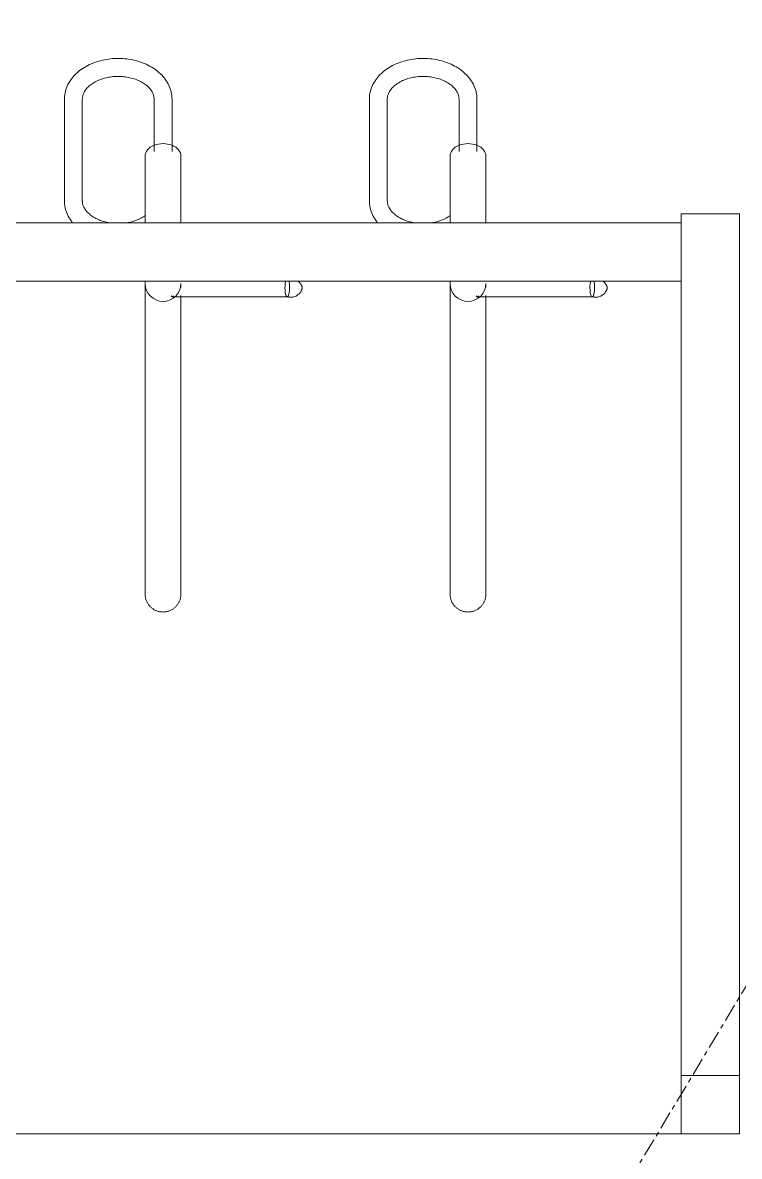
# Model space of a CAD drawing. Header units: inches. Extents: x 3268 to 7018, y 976 to 6708.
# Drawn here: x 4717.84 to 4737.81, y 3637.77 to 3669.35 of the extents above; entities that cross this region are included whole.
import ezdxf

# ---------------------------------------------------------------- set-up
doc = ezdxf.new("R2010")
doc.units = ezdxf.units.IN
doc.header["$MEASUREMENT"] = 0
doc.linetypes.add('Grid Line 1_2_', pattern=[0.875, 0.5, -0.125, 0.125, -0.125])
for name, color, linetype, lineweight in [('A-GENM', 13, 'Continuous', 9), ('A-WALL-PATT', 111, 'Continuous', 15), ('I-WALL', 2, 'Continuous', 9), ('S-GRID', 1, 'Continuous', 9)]:
    doc.layers.add(name, color=color, linetype=linetype, lineweight=lineweight)

# ---------------------------------------------------------------- blocks, each defined once
blk = doc.blocks.new('Bike File Wall - as Specified-6498784-Overall Retail Plan Opt 2')
at = {"layer": 'A-GENM'}
for p, q in [((4719, 3667.218), (4719, 3664.389)), ((4719.5, 3664.389), (4719.5, 3667.218)), ((4721.5, 3667.218), (4721.5, 3665.756)), ((4722, 3665.756), (4722, 3667.218)), ((4727.5, 3667.218), (4727.5, 3664.389)), ((4728, 3664.389), (4728, 3667.218)), ((4730, 3667.218), (4730, 3665.756)), ((4730.5, 3665.756), (4730.5, 3667.218)), ((4721.25, 3665.627), (4721.25, 3663.774)), ((4722.25, 3663.774), (4722.25, 3665.627)), ((4729.75, 3665.627), (4729.75, 3663.774)), ((4730.75, 3663.774), (4730.75, 3665.627)), ((4736.188, 3640.024), (4736.188, 3664.024)), ((4737.813, 3664.024), (4736.188, 3664.024)), ((4737.813, 3664.024), (4737.813, 3640.024)), ((4705.813, 3663.774), (4736.188, 3663.774)), ((4705.813, 3662.149), (4736.188, 3662.149)), ((4721.25, 3662.149), (4721.25, 3654.313)), ((4721.252, 3662.126), (4721.254, 3662.146)), ((4729.75, 3662.149), (4729.75, 3654.313)), ((4729.752, 3662.126), (4729.754, 3662.146)), ((4722.25, 3654.313), (4722.25, 3661.745)), ((4730.75, 3654.313), (4730.75, 3661.745)), ((4722.009, 3661.711), (4725.213, 3661.711)), ((4730.509, 3661.711), (4733.713, 3661.711)), ((4721.25, 3661.207), (4721.25, 3654.313)), ((4722.25, 3654.313), (4722.25, 3661.207)), ((4729.75, 3661.207), (4729.75, 3654.313)), ((4730.75, 3654.313), (4730.75, 3661.207)), ((4736.188, 3638.399), (4736.188, 3640.024)), ((4737.813, 3640.024), (4736.188, 3640.024)), ((4737.813, 3640.024), (4737.813, 3638.399)), ((4736.188, 3638.399), (4737.813, 3638.399))]:
    blk.add_line(p, q, dxfattribs=at)
at = {"layer": 'A-GENM', "flags": 128}
for points in [[(4722, 3667.218), (4721.999, 3667.267), (4721.995, 3667.317), (4721.988, 3667.366), (4721.978, 3667.414), (4721.966, 3667.462), (4721.951, 3667.51), (4721.933, 3667.556), (4721.913, 3667.602), (4721.891, 3667.647), (4721.866, 3667.69), (4721.839, 3667.733), (4721.81, 3667.774), (4721.779, 3667.814), (4721.746, 3667.853), (4721.712, 3667.891), (4721.675, 3667.927), (4721.637, 3667.962), (4721.597, 3667.995), (4721.556, 3668.027), (4721.513, 3668.058), (4721.469, 3668.087), (4721.423, 3668.115), (4721.376, 3668.141), (4721.328, 3668.166), (4721.279, 3668.189), (4721.229, 3668.211), (4721.178, 3668.231), (4721.126, 3668.25), (4721.073, 3668.267), (4721.02, 3668.283), (4720.965, 3668.297), (4720.91, 3668.309), (4720.855, 3668.32), (4720.799, 3668.329), (4720.743, 3668.337), (4720.687, 3668.343), (4720.63, 3668.348), (4720.573, 3668.35), (4720.516, 3668.352), (4720.459, 3668.351), (4720.402, 3668.349), (4720.345, 3668.346), (4720.288, 3668.34), (4720.232, 3668.334), (4720.176, 3668.325), (4720.12, 3668.315), (4720.065, 3668.304), (4720.01, 3668.29), (4719.956, 3668.276), (4719.903, 3668.259), (4719.851, 3668.242), (4719.799, 3668.222), (4719.749, 3668.201), (4719.699, 3668.179), (4719.65, 3668.155), (4719.603, 3668.129), (4719.557, 3668.102), (4719.512, 3668.074), (4719.468, 3668.044), (4719.426, 3668.013), (4719.385, 3667.98), (4719.346, 3667.946), (4719.309, 3667.91), (4719.273, 3667.874), (4719.239, 3667.835), (4719.207, 3667.796), (4719.177, 3667.755), (4719.149, 3667.713), (4719.123, 3667.67), (4719.099, 3667.626), (4719.078, 3667.581), (4719.059, 3667.535), (4719.043, 3667.488), (4719.029, 3667.44), (4719.018, 3667.392), (4719.009, 3667.343), (4719.004, 3667.294), (4719.001, 3667.245), (4719, 3667.218)], [(4730.5, 3667.218), (4730.499, 3667.267), (4730.495, 3667.317), (4730.488, 3667.366), (4730.478, 3667.414), (4730.466, 3667.462), (4730.451, 3667.51), (4730.433, 3667.556), (4730.413, 3667.602), (4730.391, 3667.647), (4730.366, 3667.69), (4730.339, 3667.733), (4730.31, 3667.774), (4730.279, 3667.814), (4730.246, 3667.853), (4730.212, 3667.891), (4730.175, 3667.927), (4730.137, 3667.962), (4730.097, 3667.995), (4730.056, 3668.027), (4730.013, 3668.058), (4729.969, 3668.087), (4729.923, 3668.115), (4729.876, 3668.141), (4729.828, 3668.166), (4729.779, 3668.189), (4729.729, 3668.211), (4729.678, 3668.231), (4729.626, 3668.25), (4729.573, 3668.267), (4729.52, 3668.283), (4729.465, 3668.297), (4729.41, 3668.309), (4729.355, 3668.32), (4729.299, 3668.329), (4729.243, 3668.337), (4729.187, 3668.343), (4729.13, 3668.348), (4729.073, 3668.35), (4729.016, 3668.352), (4728.959, 3668.351), (4728.902, 3668.349), (4728.845, 3668.346), (4728.788, 3668.34), (4728.732, 3668.334), (4728.676, 3668.325), (4728.62, 3668.315), (4728.565, 3668.304), (4728.51, 3668.29), (4728.456, 3668.276), (4728.403, 3668.259), (4728.351, 3668.242), (4728.299, 3668.222), (4728.249, 3668.201), (4728.199, 3668.179), (4728.15, 3668.155), (4728.103, 3668.129), (4728.057, 3668.102), (4728.012, 3668.074), (4727.968, 3668.044), (4727.926, 3668.013), (4727.885, 3667.98), (4727.846, 3667.946), (4727.809, 3667.91), (4727.773, 3667.874), (4727.739, 3667.835), (4727.707, 3667.796), (4727.677, 3667.755), (4727.649, 3667.713), (4727.623, 3667.67), (4727.599, 3667.626), (4727.578, 3667.581), (4727.559, 3667.535), (4727.543, 3667.488), (4727.529, 3667.44), (4727.518, 3667.392), (4727.509, 3667.343), (4727.504, 3667.294), (4727.501, 3667.245), (4727.5, 3667.218)], [(4719.5, 3667.218), (4719.501, 3667.239), (4719.503, 3667.26), (4719.506, 3667.282), (4719.51, 3667.303), (4719.516, 3667.325), (4719.522, 3667.346), (4719.531, 3667.368), (4719.54, 3667.39), (4719.551, 3667.412), (4719.564, 3667.434), (4719.578, 3667.456), (4719.593, 3667.478), (4719.61, 3667.5), (4719.628, 3667.521), (4719.648, 3667.543), (4719.67, 3667.564), (4719.693, 3667.585), (4719.717, 3667.606), (4719.744, 3667.626), (4719.771, 3667.646), (4719.8, 3667.665), (4719.83, 3667.683), (4719.862, 3667.701), (4719.894, 3667.718), (4719.928, 3667.734), (4719.963, 3667.749), (4720, 3667.763), (4720.037, 3667.777), (4720.075, 3667.789), (4720.114, 3667.801), (4720.153, 3667.811), (4720.194, 3667.82), (4720.235, 3667.828), (4720.276, 3667.835), (4720.318, 3667.841), (4720.36, 3667.845), (4720.403, 3667.849), (4720.446, 3667.851), (4720.489, 3667.852), (4720.532, 3667.851), (4720.575, 3667.85), (4720.617, 3667.847), (4720.66, 3667.843), (4720.702, 3667.838), (4720.744, 3667.832), (4720.785, 3667.824), (4720.826, 3667.816), (4720.866, 3667.806), (4720.905, 3667.795), (4720.944, 3667.784), (4720.981, 3667.771), (4721.018, 3667.757), (4721.054, 3667.742), (4721.088, 3667.727), (4721.122, 3667.71), (4721.154, 3667.693), (4721.185, 3667.675), (4721.214, 3667.656), (4721.243, 3667.637), (4721.269, 3667.617), (4721.295, 3667.597), (4721.319, 3667.576), (4721.341, 3667.555), (4721.362, 3667.533), (4721.381, 3667.511), (4721.399, 3667.49), (4721.415, 3667.468), (4721.43, 3667.446), (4721.443, 3667.424), (4721.455, 3667.402), (4721.465, 3667.38), (4721.474, 3667.358), (4721.482, 3667.336), (4721.488, 3667.315), (4721.493, 3667.293), (4721.496, 3667.272), (4721.499, 3667.25), (4721.5, 3667.229), (4721.5, 3667.218)], [(4728, 3667.218), (4728.001, 3667.239), (4728.003, 3667.26), (4728.006, 3667.282), (4728.01, 3667.303), (4728.016, 3667.325), (4728.022, 3667.346), (4728.031, 3667.368), (4728.04, 3667.39), (4728.051, 3667.412), (4728.064, 3667.434), (4728.078, 3667.456), (4728.093, 3667.478), (4728.11, 3667.5), (4728.128, 3667.521), (4728.148, 3667.543), (4728.17, 3667.564), (4728.193, 3667.585), (4728.217, 3667.606), (4728.244, 3667.626), (4728.271, 3667.646), (4728.3, 3667.665), (4728.33, 3667.683), (4728.362, 3667.701), (4728.394, 3667.718), (4728.428, 3667.734), (4728.463, 3667.749), (4728.5, 3667.763), (4728.537, 3667.777), (4728.575, 3667.789), (4728.614, 3667.801), (4728.653, 3667.811), (4728.694, 3667.82), (4728.735, 3667.828), (4728.776, 3667.835), (4728.818, 3667.841), (4728.86, 3667.845), (4728.903, 3667.849), (4728.946, 3667.851), (4728.989, 3667.852), (4729.032, 3667.851), (4729.075, 3667.85), (4729.117, 3667.847), (4729.16, 3667.843), (4729.202, 3667.838), (4729.244, 3667.832), (4729.285, 3667.824), (4729.326, 3667.816), (4729.366, 3667.806), (4729.405, 3667.795), (4729.444, 3667.784), (4729.481, 3667.771), (4729.518, 3667.757), (4729.554, 3667.742), (4729.588, 3667.727), (4729.622, 3667.71), (4729.654, 3667.693), (4729.685, 3667.675), (4729.714, 3667.656), (4729.743, 3667.637), (4729.769, 3667.617), (4729.795, 3667.597), (4729.819, 3667.576), (4729.841, 3667.555), (4729.862, 3667.533), (4729.881, 3667.511), (4729.899, 3667.49), (4729.915, 3667.468), (4729.93, 3667.446), (4729.943, 3667.424), (4729.955, 3667.402), (4729.965, 3667.38), (4729.974, 3667.358), (4729.982, 3667.336), (4729.988, 3667.315), (4729.993, 3667.293), (4729.996, 3667.272), (4729.999, 3667.25), (4730, 3667.229), (4730, 3667.218)], [(4719, 3664.389), (4719.002, 3664.34), (4719.006, 3664.291), (4719.013, 3664.242), (4719.023, 3664.193), (4719.035, 3664.145), (4719.05, 3664.098), (4719.067, 3664.051), (4719.087, 3664.005), (4719.11, 3663.961), (4719.134, 3663.917), (4719.161, 3663.874), (4719.19, 3663.833), (4719.221, 3663.793)], [(4720.257, 3663.775), (4720.216, 3663.783), (4720.175, 3663.791), (4720.135, 3663.801), (4720.096, 3663.812), (4720.057, 3663.824), (4720.019, 3663.836), (4719.983, 3663.85), (4719.947, 3663.865), (4719.913, 3663.881), (4719.879, 3663.897), (4719.847, 3663.914), (4719.816, 3663.932), (4719.786, 3663.951), (4719.758, 3663.97), (4719.731, 3663.99), (4719.706, 3664.011), (4719.682, 3664.031), (4719.66, 3664.053), (4719.639, 3664.074), (4719.62, 3664.096), (4719.602, 3664.118), (4719.586, 3664.14), (4719.571, 3664.162), (4719.558, 3664.184), (4719.546, 3664.206), (4719.536, 3664.228), (4719.527, 3664.249), (4719.519, 3664.271), (4719.513, 3664.293), (4719.508, 3664.314), (4719.504, 3664.335), (4719.502, 3664.357), (4719.501, 3664.378), (4719.5, 3664.389)], [(4727.5, 3664.389), (4727.502, 3664.34), (4727.506, 3664.291), (4727.513, 3664.242), (4727.523, 3664.193), (4727.535, 3664.145), (4727.55, 3664.098), (4727.567, 3664.051), (4727.587, 3664.005), (4727.61, 3663.961), (4727.634, 3663.917), (4727.661, 3663.874), (4727.69, 3663.833), (4727.721, 3663.793)], [(4728.757, 3663.775), (4728.716, 3663.783), (4728.675, 3663.791), (4728.635, 3663.801), (4728.596, 3663.812), (4728.557, 3663.824), (4728.519, 3663.836), (4728.483, 3663.85), (4728.447, 3663.865), (4728.413, 3663.881), (4728.379, 3663.897), (4728.347, 3663.914), (4728.316, 3663.932), (4728.286, 3663.951), (4728.258, 3663.97), (4728.231, 3663.99), (4728.206, 3664.011), (4728.182, 3664.031), (4728.16, 3664.053), (4728.139, 3664.074), (4728.12, 3664.096), (4728.102, 3664.118), (4728.086, 3664.14), (4728.071, 3664.162), (4728.058, 3664.184), (4728.046, 3664.206), (4728.036, 3664.228), (4728.027, 3664.249), (4728.019, 3664.271), (4728.013, 3664.293), (4728.008, 3664.314), (4728.004, 3664.335), (4728.002, 3664.357), (4728.001, 3664.378), (4728, 3664.389)], [(4721.257, 3663.981), (4721.23, 3663.961), (4721.201, 3663.942), (4721.171, 3663.924), (4721.139, 3663.906), (4721.106, 3663.889), (4721.072, 3663.873), (4721.037, 3663.858), (4721.001, 3663.844), (4720.964, 3663.83), (4720.926, 3663.818), (4720.887, 3663.807), (4720.847, 3663.796), (4720.807, 3663.787), (4720.766, 3663.779), (4720.724, 3663.772)], [(4729.757, 3663.981), (4729.73, 3663.961), (4729.701, 3663.942), (4729.671, 3663.924), (4729.639, 3663.906), (4729.606, 3663.889), (4729.572, 3663.873), (4729.537, 3663.858), (4729.501, 3663.844), (4729.464, 3663.83), (4729.426, 3663.818), (4729.387, 3663.807), (4729.347, 3663.796), (4729.307, 3663.787), (4729.266, 3663.779), (4729.224, 3663.772)], [(4721.25, 3661.207), (4721.25, 3661.291), (4721.25, 3661.37), (4721.25, 3661.446), (4721.25, 3661.518), (4721.25, 3661.587), (4721.25, 3661.651), (4721.25, 3661.711), (4721.25, 3661.767), (4721.25, 3661.819), (4721.25, 3661.866), (4721.25, 3661.909), (4721.25, 3661.947), (4721.25, 3661.981), (4721.25, 3662.01), (4721.25, 3662.035)], [(4725.52, 3662.145), (4725.543, 3662.125), (4725.561, 3662.106), (4725.575, 3662.088), (4725.586, 3662.073), (4725.595, 3662.059), (4725.602, 3662.046), (4725.608, 3662.035), (4725.612, 3662.025), (4725.616, 3662.017), (4725.619, 3662.009), (4725.621, 3662.002), (4725.623, 3661.997), (4725.625, 3661.991), (4725.626, 3661.987), (4725.627, 3661.983), (4725.628, 3661.979), (4725.629, 3661.976), (4725.629, 3661.973), (4725.63, 3661.971), (4725.63, 3661.969), (4725.63, 3661.968), (4725.631, 3661.966), (4725.631, 3661.965), (4725.631, 3661.964), (4725.631, 3661.963), (4725.631, 3661.963), (4725.631, 3661.962), (4725.631, 3661.962)], [(4729.75, 3661.207), (4729.75, 3661.291), (4729.75, 3661.37), (4729.75, 3661.446), (4729.75, 3661.518), (4729.75, 3661.587), (4729.75, 3661.651), (4729.75, 3661.711), (4729.75, 3661.767), (4729.75, 3661.819), (4729.75, 3661.866), (4729.75, 3661.909), (4729.75, 3661.947), (4729.75, 3661.981), (4729.75, 3662.01), (4729.75, 3662.035)], [(4734.02, 3662.145), (4734.043, 3662.125), (4734.061, 3662.106), (4734.075, 3662.088), (4734.086, 3662.073), (4734.095, 3662.059), (4734.102, 3662.046), (4734.108, 3662.035), (4734.112, 3662.025), (4734.116, 3662.017), (4734.119, 3662.009), (4734.121, 3662.002), (4734.123, 3661.997), (4734.125, 3661.991), (4734.126, 3661.987), (4734.127, 3661.983), (4734.128, 3661.979), (4734.129, 3661.976), (4734.129, 3661.973), (4734.13, 3661.971), (4734.13, 3661.969), (4734.13, 3661.968), (4734.131, 3661.966), (4734.131, 3661.965), (4734.131, 3661.964), (4734.131, 3661.963), (4734.131, 3661.963), (4734.131, 3661.962), (4734.131, 3661.962)], [(4722.25, 3662.026), (4722.25, 3662), (4722.25, 3661.969)], [(4722.25, 3661.747), (4722.25, 3661.69), (4722.25, 3661.628), (4722.25, 3661.562), (4722.25, 3661.492), (4722.25, 3661.419), (4722.25, 3661.341), (4722.25, 3661.261), (4722.25, 3661.207)], [(4725.208, 3661.712), (4725.259, 3661.702), (4725.312, 3661.699), (4725.365, 3661.705), (4725.413, 3661.718), (4725.456, 3661.735), (4725.491, 3661.756), (4725.52, 3661.777), (4725.543, 3661.797), (4725.561, 3661.816), (4725.575, 3661.834), (4725.586, 3661.849), (4725.595, 3661.863), (4725.602, 3661.876), (4725.608, 3661.887), (4725.612, 3661.897), (4725.616, 3661.905), (4725.619, 3661.913), (4725.621, 3661.92), (4725.623, 3661.926), (4725.625, 3661.931), (4725.626, 3661.935), (4725.627, 3661.939), (4725.628, 3661.943), (4725.629, 3661.946), (4725.629, 3661.949), (4725.63, 3661.951), (4725.63, 3661.953), (4725.63, 3661.955), (4725.631, 3661.956), (4725.631, 3661.957), (4725.631, 3661.958), (4725.631, 3661.959), (4725.631, 3661.96), (4725.631, 3661.96), (4725.631, 3661.96)], [(4730.75, 3662.026), (4730.75, 3662), (4730.75, 3661.969)], [(4730.75, 3661.747), (4730.75, 3661.69), (4730.75, 3661.628), (4730.75, 3661.562), (4730.75, 3661.492), (4730.75, 3661.419), (4730.75, 3661.341), (4730.75, 3661.261), (4730.75, 3661.207)], [(4733.708, 3661.712), (4733.759, 3661.702), (4733.812, 3661.699), (4733.865, 3661.705), (4733.913, 3661.718), (4733.956, 3661.735), (4733.991, 3661.756), (4734.02, 3661.777), (4734.043, 3661.797), (4734.061, 3661.816), (4734.075, 3661.834), (4734.086, 3661.849), (4734.095, 3661.863), (4734.102, 3661.876), (4734.108, 3661.887), (4734.112, 3661.897), (4734.116, 3661.905), (4734.119, 3661.913), (4734.121, 3661.92), (4734.123, 3661.926), (4734.125, 3661.931), (4734.126, 3661.935), (4734.127, 3661.939), (4734.128, 3661.943), (4734.129, 3661.946), (4734.129, 3661.949), (4734.13, 3661.951), (4734.13, 3661.953), (4734.13, 3661.955), (4734.131, 3661.956), (4734.131, 3661.957), (4734.131, 3661.958), (4734.131, 3661.959), (4734.131, 3661.96), (4734.131, 3661.96), (4734.131, 3661.96)], [(4721.25, 3654.313), (4721.25, 3654.23), (4721.25, 3654.15), (4721.25, 3654.074), (4721.25, 3654.002), (4721.25, 3653.934), (4721.25, 3653.87), (4721.25, 3653.809), (4721.25, 3653.754), (4721.25, 3653.702), (4721.25, 3653.654), (4721.25, 3653.612), (4721.25, 3653.573), (4721.25, 3653.539), (4721.25, 3653.51), (4721.25, 3653.486), (4721.25, 3653.466), (4721.25, 3653.451), (4721.25, 3653.441), (4721.25, 3653.435), (4721.25, 3653.434)], [(4721.25, 3653.434), (4721.25, 3653.437), (4721.25, 3653.444), (4721.25, 3653.456), (4721.25, 3653.473), (4721.25, 3653.494), (4721.25, 3653.52), (4721.25, 3653.551), (4721.25, 3653.587), (4721.25, 3653.627), (4721.25, 3653.671), (4721.25, 3653.72), (4721.25, 3653.773), (4721.25, 3653.831), (4721.25, 3653.893), (4721.25, 3653.958), (4721.25, 3654.028), (4721.25, 3654.102), (4721.25, 3654.179), (4721.25, 3654.26), (4721.25, 3654.313)], [(4722.25, 3654.313), (4722.25, 3654.23), (4722.25, 3654.15), (4722.25, 3654.074), (4722.25, 3654.002), (4722.25, 3653.934), (4722.25, 3653.87), (4722.25, 3653.809), (4722.25, 3653.754), (4722.25, 3653.702), (4722.25, 3653.654), (4722.25, 3653.612), (4722.25, 3653.573), (4722.25, 3653.539), (4722.25, 3653.51), (4722.25, 3653.486), (4722.25, 3653.466), (4722.25, 3653.451), (4722.25, 3653.441), (4722.25, 3653.435), (4722.25, 3653.434)], [(4722.25, 3653.434), (4722.25, 3653.437), (4722.25, 3653.444), (4722.25, 3653.456), (4722.25, 3653.473), (4722.25, 3653.494), (4722.25, 3653.52), (4722.25, 3653.551), (4722.25, 3653.587), (4722.25, 3653.627), (4722.25, 3653.671), (4722.25, 3653.72), (4722.25, 3653.773), (4722.25, 3653.831), (4722.25, 3653.893), (4722.25, 3653.958), (4722.25, 3654.028), (4722.25, 3654.102), (4722.25, 3654.179), (4722.25, 3654.26), (4722.25, 3654.313)], [(4729.75, 3654.313), (4729.75, 3654.23), (4729.75, 3654.15), (4729.75, 3654.074), (4729.75, 3654.002), (4729.75, 3653.934), (4729.75, 3653.87), (4729.75, 3653.809), (4729.75, 3653.754), (4729.75, 3653.702), (4729.75, 3653.654), (4729.75, 3653.612), (4729.75, 3653.573), (4729.75, 3653.539), (4729.75, 3653.51), (4729.75, 3653.486), (4729.75, 3653.466), (4729.75, 3653.451), (4729.75, 3653.441), (4729.75, 3653.435), (4729.75, 3653.434)], [(4729.75, 3653.434), (4729.75, 3653.437), (4729.75, 3653.444), (4729.75, 3653.456), (4729.75, 3653.473), (4729.75, 3653.494), (4729.75, 3653.52), (4729.75, 3653.551), (4729.75, 3653.587), (4729.75, 3653.627), (4729.75, 3653.671), (4729.75, 3653.72), (4729.75, 3653.773), (4729.75, 3653.831), (4729.75, 3653.893), (4729.75, 3653.958), (4729.75, 3654.028), (4729.75, 3654.102), (4729.75, 3654.179), (4729.75, 3654.26), (4729.75, 3654.313)], [(4730.75, 3654.313), (4730.75, 3654.23), (4730.75, 3654.15), (4730.75, 3654.074), (4730.75, 3654.002), (4730.75, 3653.934), (4730.75, 3653.87), (4730.75, 3653.809), (4730.75, 3653.754), (4730.75, 3653.702), (4730.75, 3653.654), (4730.75, 3653.612), (4730.75, 3653.573), (4730.75, 3653.539), (4730.75, 3653.51), (4730.75, 3653.486), (4730.75, 3653.466), (4730.75, 3653.451), (4730.75, 3653.441), (4730.75, 3653.435), (4730.75, 3653.434)], [(4730.75, 3653.434), (4730.75, 3653.437), (4730.75, 3653.444), (4730.75, 3653.456), (4730.75, 3653.473), (4730.75, 3653.494), (4730.75, 3653.52), (4730.75, 3653.551), (4730.75, 3653.587), (4730.75, 3653.627), (4730.75, 3653.671), (4730.75, 3653.72), (4730.75, 3653.773), (4730.75, 3653.831), (4730.75, 3653.893), (4730.75, 3653.958), (4730.75, 3654.028), (4730.75, 3654.102), (4730.75, 3654.179), (4730.75, 3654.26), (4730.75, 3654.313)], [(4722.25, 3653.434), (4722.25, 3653.414), (4722.249, 3653.394), (4722.247, 3653.375), (4722.244, 3653.355), (4722.24, 3653.335), (4722.236, 3653.316), (4722.231, 3653.296), (4722.225, 3653.277), (4722.218, 3653.258), (4722.211, 3653.24), (4722.203, 3653.221), (4722.194, 3653.204), (4722.184, 3653.186), (4722.174, 3653.169), (4722.163, 3653.152), (4722.151, 3653.136), (4722.139, 3653.12), (4722.126, 3653.105), (4722.113, 3653.09), (4722.099, 3653.076), (4722.084, 3653.062), (4722.069, 3653.049), (4722.053, 3653.037), (4722.037, 3653.025), (4722.02, 3653.014), (4722.003, 3653.003), (4721.986, 3652.993), (4721.968, 3652.984), (4721.95, 3652.976), (4721.932, 3652.968), (4721.913, 3652.962), (4721.894, 3652.955), (4721.874, 3652.95), (4721.855, 3652.945), (4721.835, 3652.942), (4721.816, 3652.939), (4721.796, 3652.936), (4721.776, 3652.935), (4721.756, 3652.934), (4721.736, 3652.935), (4721.716, 3652.936), (4721.696, 3652.937), (4721.676, 3652.94), (4721.656, 3652.943), (4721.637, 3652.948), (4721.617, 3652.952), (4721.598, 3652.958), (4721.579, 3652.965), (4721.561, 3652.972), (4721.542, 3652.98), (4721.524, 3652.988), (4721.507, 3652.998), (4721.489, 3653.008), (4721.472, 3653.019), (4721.456, 3653.03), (4721.44, 3653.042), (4721.425, 3653.055), (4721.41, 3653.068), (4721.395, 3653.082), (4721.382, 3653.097), (4721.368, 3653.112), (4721.356, 3653.127), (4721.344, 3653.143), (4721.333, 3653.16), (4721.322, 3653.177), (4721.312, 3653.194), (4721.303, 3653.212), (4721.294, 3653.23), (4721.286, 3653.248), (4721.279, 3653.267), (4721.273, 3653.286), (4721.267, 3653.305), (4721.263, 3653.325), (4721.259, 3653.344), (4721.255, 3653.364), (4721.253, 3653.384), (4721.251, 3653.404), (4721.25, 3653.424), (4721.25, 3653.434)], [(4730.75, 3653.434), (4730.75, 3653.414), (4730.749, 3653.394), (4730.747, 3653.375), (4730.744, 3653.355), (4730.74, 3653.335), (4730.736, 3653.316), (4730.731, 3653.296), (4730.725, 3653.277), (4730.718, 3653.258), (4730.711, 3653.24), (4730.703, 3653.221), (4730.694, 3653.204), (4730.684, 3653.186), (4730.674, 3653.169), (4730.663, 3653.152), (4730.651, 3653.136), (4730.639, 3653.12), (4730.626, 3653.105), (4730.613, 3653.09), (4730.599, 3653.076), (4730.584, 3653.062), (4730.569, 3653.049), (4730.553, 3653.037), (4730.537, 3653.025), (4730.52, 3653.014), (4730.503, 3653.003), (4730.486, 3652.993), (4730.468, 3652.984), (4730.45, 3652.976), (4730.432, 3652.968), (4730.413, 3652.962), (4730.394, 3652.955), (4730.374, 3652.95), (4730.355, 3652.945), (4730.335, 3652.942), (4730.316, 3652.939), (4730.296, 3652.936), (4730.276, 3652.935), (4730.256, 3652.934), (4730.236, 3652.935), (4730.216, 3652.936), (4730.196, 3652.937), (4730.176, 3652.94), (4730.156, 3652.943), (4730.137, 3652.948), (4730.117, 3652.952), (4730.098, 3652.958), (4730.079, 3652.965), (4730.061, 3652.972), (4730.042, 3652.98), (4730.024, 3652.988), (4730.007, 3652.998), (4729.989, 3653.008), (4729.972, 3653.019), (4729.956, 3653.03), (4729.94, 3653.042), (4729.925, 3653.055), (4729.91, 3653.068), (4729.895, 3653.082), (4729.882, 3653.097), (4729.868, 3653.112), (4729.856, 3653.127), (4729.844, 3653.143), (4729.833, 3653.16), (4729.822, 3653.177), (4729.812, 3653.194), (4729.803, 3653.212), (4729.794, 3653.23), (4729.786, 3653.248), (4729.779, 3653.267), (4729.773, 3653.286), (4729.767, 3653.305), (4729.763, 3653.325), (4729.759, 3653.344), (4729.755, 3653.364), (4729.753, 3653.384), (4729.751, 3653.404), (4729.75, 3653.424), (4729.75, 3653.434)]]:
    blk.add_lwpolyline(points, dxfattribs=at)
at = {"layer": 'A-GENM'}
for centre in [(4721.75, 3662.086), (4730.25, 3662.086)]:
    blk.add_arc(centre, 0.5, 180, 0, dxfattribs=at)
for centre, major_axis, ratio, start_param, end_param in [((4721.75, 3665.627), (0.5, 0), 0.707107, 0, 3.141593), ((4730.25, 3665.627), (0.5, 0), 0.707107, 0, 3.141593), ((4725.213, 3661.961), (0, 0.25), 0.258819, 0.663897, 1.570796), ((4725.213, 3661.961), (0, 0.25), 0.258819, 4.712389, 5.619289), ((4733.713, 3661.961), (0, 0.25), 0.258819, 0.663897, 1.570796), ((4733.713, 3661.961), (0, 0.25), 0.258819, 4.712389, 5.619289), ((4722.009, 3661.961), (0, 0.25), 0.258819, 2.617994, 3.665191), ((4725.213, 3661.961), (0, 0.25), 0.258819, 1.570796, 4.712389), ((4730.509, 3661.961), (0, 0.25), 0.258819, 2.617994, 3.665191), ((4733.713, 3661.961), (0, 0.25), 0.258819, 1.570796, 4.712389)]:
    blk.add_ellipse(centre, major_axis=major_axis, ratio=ratio, start_param=start_param, end_param=end_param, dxfattribs=at)

msp = doc.modelspace()

# ---------------------------------------------------------------- hatches: boundary and pattern name
at = {"layer": 'A-WALL-PATT', "lineweight": 9}
h = msp.add_hatch(dxfattribs=at)
h.set_pattern_fill('FP_1', color=256, style=0, pattern_type=2)
h.set_pattern_definition([(0, (0, 0), (122.88, 30.72), [5.069, -87.091, 5.069, -87.091, -491.52]), (0, (0, 0), (122.88, 30.72), [-184.32, 5.069, -179.251, 5.069, -87.091, -215.04]), (0, (0, 0), (122.88, 30.72), [-460.8, 5.069, -56.371, 5.069, -148.531]), (120, (46.08, 15.36), (-88.0443, 91.0572), [5.069, -87.091, 5.069, -87.091, -491.52]), (120, (46.08, 15.36), (-88.0443, 91.0572), [-184.32, 5.069, -179.251, 5.069, -87.091, -215.04]), (120, (46.08, 15.36), (-88.0443, 91.0572), [-460.8, 5.069, -56.371, 5.069, -148.531]), (240, (61.44, 76.8), (-34.8357, -121.7772), [5.069, -87.091, 5.069, -87.091, -491.52]), (240, (61.44, 76.8), (-34.8357, -121.7772), [-184.32, 5.069, -179.251, 5.069, -87.091, -215.04]), (240, (61.44, 76.8), (-34.8357, -121.7772), [-460.8, 5.069, -56.371, 5.069, -148.531])])
h.paths.add_polyline_path([(4576.188, 3637.774), (5052.813, 3637.774), (5052.813, 3638.399), (4566.197, 3638.399), (4566.822, 3637.774)])
h.paths.add_polyline_path([(5169.75, 3637.774), (5169.75, 3638.399), (5128.813, 3638.399), (5128.813, 3637.774), (5156.268, 3637.774)])

# ---------------------------------------------------------------- linework, layer by layer
at = {"layer": 'I-WALL', "lineweight": 15}
msp.add_line((4736.188, 3638.399), (4705.813, 3638.399), dxfattribs=at)
at = {"layer": 'S-GRID', "linetype": 'Grid Line 1_2_'}
msp.add_line((6135.173, 5967.798), (4619.276, 3444.923), dxfattribs=at)

# ---------------------------------------------------------------- block references
at = {"layer": 'A-GENM'}
msp.add_blockref('Bike File Wall - as Specified-6498784-Overall Retail Plan Opt 2', (0, 0), dxfattribs=at)

doc.saveas('drawing.dxf')
